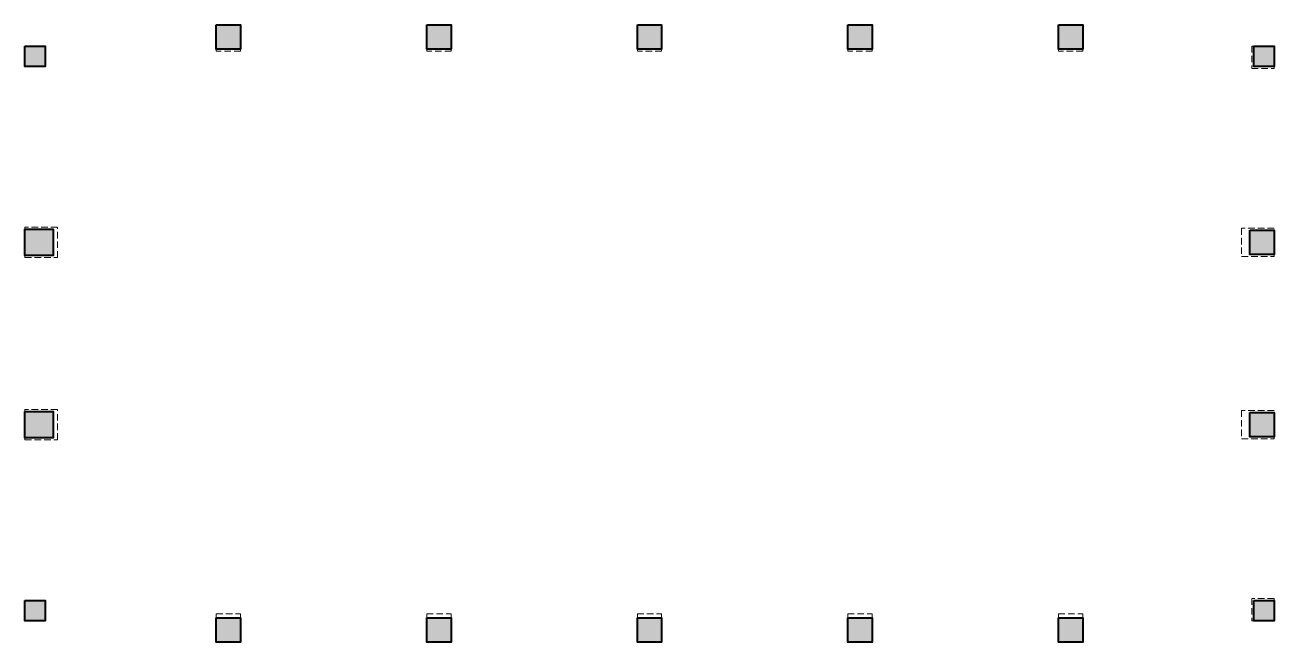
# Model space of a CAD drawing. Header units: millimetres. Extents: x 130300 to 192000, y 8450 to 38950.
import ezdxf

# ---------------------------------------------------------------- set-up
doc = ezdxf.new("R2010")
doc.units = ezdxf.units.MM
doc.linetypes.add('HIDDEN2', pattern=[4.7625, 3.175, -1.5875])
doc.layers.get('0').update_dxf_attribs({"lineweight": 20})
for name, color, linetype, lineweight in [('NDC_S-COLUMN', 4, 'Continuous', 40), ('NDC_S_HATCH COLUMN AND WALL', 251, 'Continuous', 13), ('NDC_S_HIDDEN', 8, 'HIDDEN2', 13)]:
    doc.layers.add(name, color=color, linetype=linetype, lineweight=lineweight)

# ---------------------------------------------------------------- blocks, each defined once
blk = doc.blocks.new('cot')
at = {"layer": 'NDC_S_HATCH COLUMN AND WALL', "ltscale": 0.005}
h = blk.add_hatch(color=256, dxfattribs=at)
h.dxf.hatch_style = 1
h.paths.add_polyline_path([(-0.5, 0.5), (0.5, 0.5), (0.5, -0.5), (-0.5, -0.5)])
at = {"layer": 'NDC_S-COLUMN', "ltscale": 0.005}
blk.add_lwpolyline([(-0.5, 0.5), (0.5, 0.5), (0.5, -0.5), (-0.5, -0.5)], close=True, dxfattribs=at)

msp = doc.modelspace()

# ---------------------------------------------------------------- linework, layer by layer
at = {"layer": 'NDC_S_HIDDEN', "ltscale": 100}
for p, q in [((139750, 37750), (140950, 37750)), ((139750, 37650), (139750, 37750)), ((140950, 37650), (139750, 37650)), ((140950, 37750), (140950, 37650)), ((150150, 37750), (151350, 37750)), ((150150, 37650), (150150, 37750)), ((151350, 37650), (150150, 37650)), ((151350, 37750), (151350, 37650)), ((160550, 37750), (161750, 37750)), ((160550, 37650), (160550, 37750)), ((161750, 37650), (160550, 37650)), ((161750, 37750), (161750, 37650)), ((170950, 37750), (172150, 37750)), ((170950, 37650), (170950, 37750)), ((172150, 37650), (170950, 37650)), ((172150, 37750), (172150, 37650)), ((181350, 37750), (182550, 37750)), ((181350, 37650), (181350, 37750)), ((182550, 37650), (181350, 37650)), ((182550, 37750), (182550, 37650)), ((139750, 9850), (140950, 9850)), ((139750, 9650), (139750, 9850)), ((140950, 9650), (139750, 9650)), ((140950, 9850), (140950, 9650)), ((150150, 9850), (151350, 9850)), ((150150, 9650), (150150, 9850)), ((151350, 9650), (150150, 9650)), ((151350, 9850), (151350, 9650)), ((160550, 9850), (161750, 9850)), ((160550, 9650), (160550, 9850)), ((161750, 9650), (160550, 9650)), ((161750, 9850), (161750, 9650)), ((170950, 9850), (172150, 9850)), ((170950, 9650), (170950, 9850)), ((172150, 9650), (170950, 9650)), ((172150, 9850), (172150, 9650)), ((181350, 9850), (182550, 9850)), ((181350, 9650), (181350, 9850)), ((182550, 9650), (181350, 9650)), ((182550, 9850), (182550, 9650))]:
    msp.add_line(p, q, dxfattribs=at)
for points in [[(190900, 36800), (192000, 36800), (192000, 37900), (190900, 37900)], [(130300, 27450), (131900, 27450), (131900, 28950), (130300, 28950)], [(190400, 27500), (192000, 27500), (192000, 28900), (190400, 28900)], [(130300, 18450), (131900, 18450), (131900, 19950), (130300, 19950)], [(190400, 18500), (192000, 18500), (192000, 19900), (190400, 19900)], [(190900, 9500), (192000, 9500), (192000, 10600), (190900, 10600)]]:
    msp.add_lwpolyline(points, close=True, dxfattribs=at)

# ---------------------------------------------------------------- block references
for p, xscale, yscale in [((140350, 38350), 1200, 1200), ((150750, 38350), 1200, 1200), ((161150, 38350), 1200, 1200), ((171550, 38350), 1200, 1200), ((181950, 38350), 1200, 1200), ((130800, 37400), 1000, 1000), ((191500, 37400), 1000, 1000), ((131000, 28200), 1400, 1300), ((191400, 28200), 1200, 1200), ((131000, 19200), 1400, 1300), ((191400, 19200), 1200, 1200), ((130800, 10000), 1000, 1000), ((191500, 10000), 1000, 1000), ((140350, 9050), 1200, 1200), ((150750, 9050), 1200, 1200), ((161150, 9050), 1200, 1200), ((171550, 9050), 1200, 1200), ((181950, 9050), 1200, 1200)]:
    msp.add_blockref('cot', p, dxfattribs=dict(xscale=xscale, yscale=yscale))

doc.saveas('drawing.dxf')
